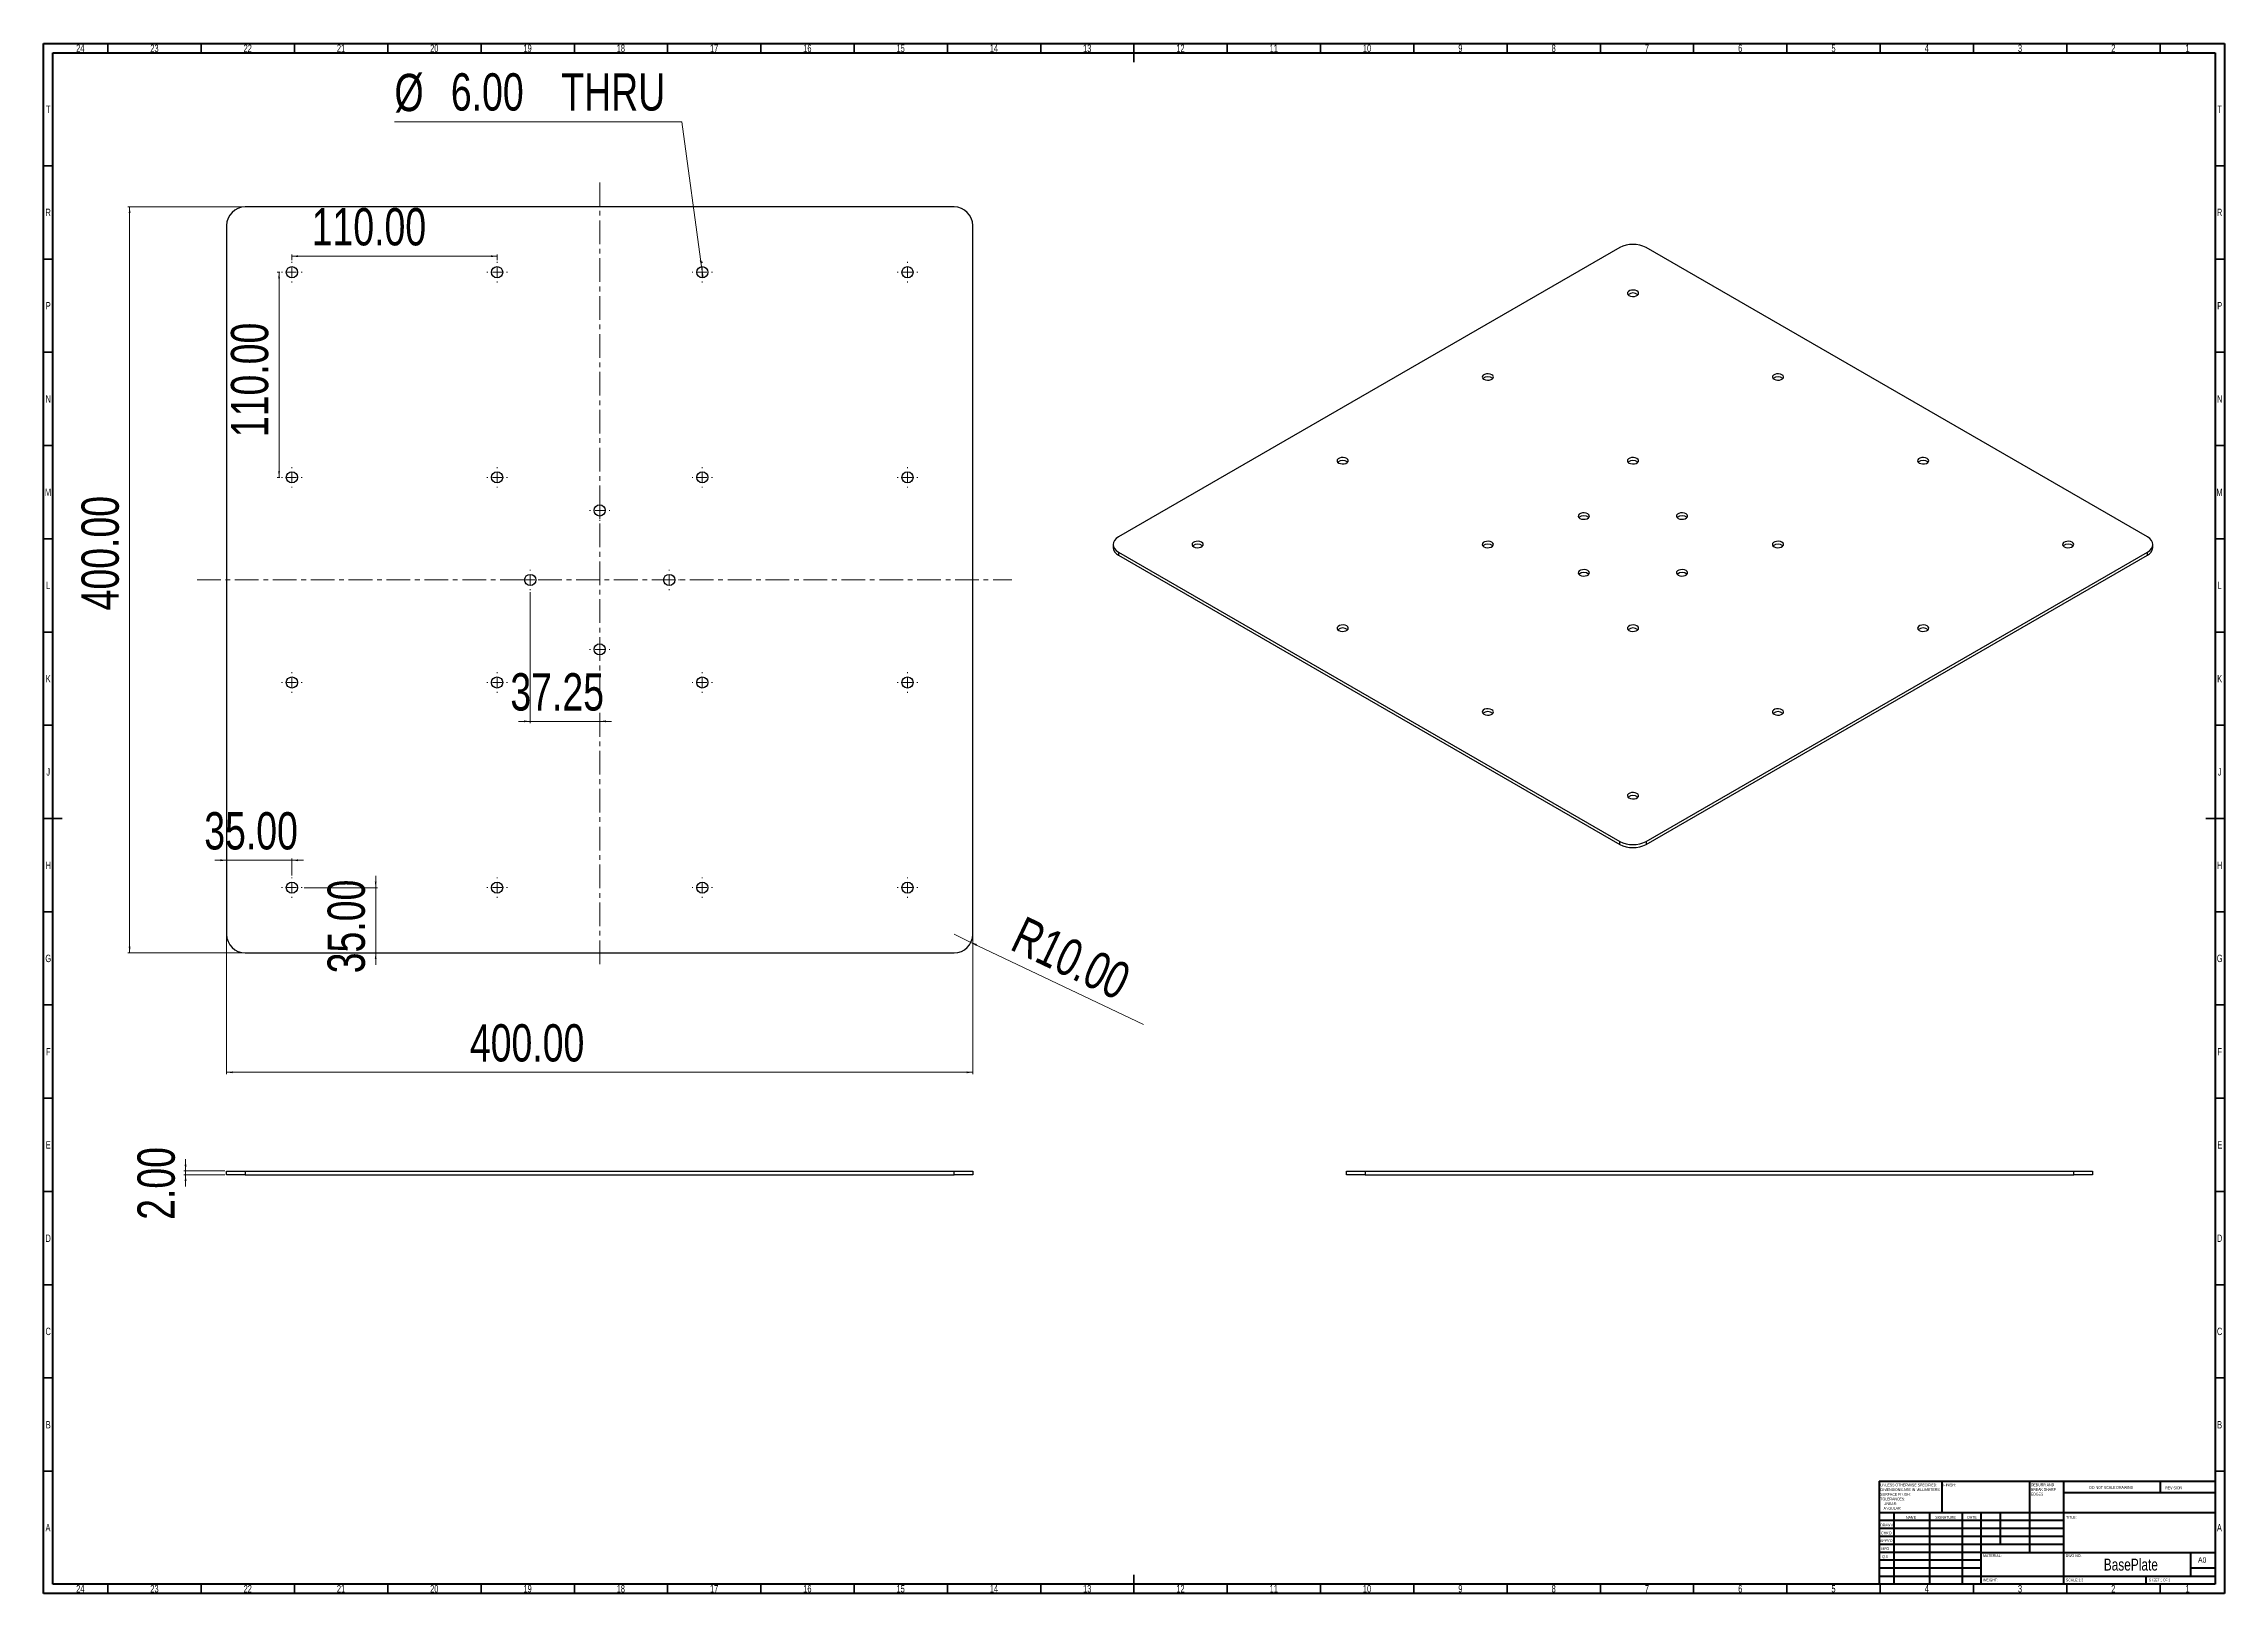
# Model space of a CAD drawing. Header units: millimetres. Extents: x 15 to 1184, y 5 to 836.
import ezdxf

# ---------------------------------------------------------------- set-up
doc = ezdxf.new("R2010")
doc.units = ezdxf.units.MM
doc.linetypes.add('CENTERX2', pattern=[20.32, 12.7, -2.54, 2.54, -2.54])
doc.styles.add('SLDTEXTSTYLE0', font='TXT', dxfattribs={"width": 0.75})
doc.styles.add('SLDTEXTSTYLE1', font='TXT', dxfattribs={"width": 0.686449})
doc.styles.add('SLDTEXTSTYLE2', font='TXT', dxfattribs={"width": 0.6875})
doc.dimstyles.new('SLDDIMSTYLE0', dxfattribs={"dimtxt": 20, "dimasz": 3.302, "dimexe": 0, "dimexo": 0.0625, "dimgap": 5, "dimtad": 1, "dimrnd": 1e-09, "dimzin": 4, "dimdsep": 46, "dimtxsty": 'SLDTEXTSTYLE0', "dimsah": 1, "dimcen": 0.09, "dimadec": 0, "dimazin": 1, "dimtfac": 1, "dimtmove": 0, "dimatfit": 0, "dimfxl": 0, "dimfrac": 2, "dimtolj": 1, "dimtzin": 12, "dimarcsym": 0})
doc.dimstyles.new('SLDDIMSTYLE1', dxfattribs={"dimtxt": 20, "dimasz": 3.302, "dimexe": 0, "dimexo": 0.0625, "dimgap": 5, "dimtad": 1, "dimrnd": 1e-09, "dimzin": 4, "dimdsep": 46, "dimtxsty": 'SLDTEXTSTYLE0', "dimsah": 1, "dimcen": 0.09, "dimadec": 0, "dimazin": 1, "dimtfac": 1, "dimtofl": 0, "dimtmove": 0, "dimatfit": 3, "dimfxl": 0, "dimfrac": 2, "dimtolj": 1, "dimtzin": 12, "dimarcsym": 0})
doc.dimstyles.new('SLDDIMSTYLE2', dxfattribs={"dimtxt": 20, "dimasz": 3.302, "dimexe": 0, "dimexo": 0.0625, "dimgap": 5, "dimtad": 0, "dimtih": 1, "dimtoh": 1, "dimrnd": 1e-09, "dimzin": 4, "dimdsep": 46, "dimtxsty": 'SLDTEXTSTYLE0', "dimblk1": 'NONE', "dimsah": 1, "dimcen": 0, "dimadec": 0, "dimazin": 1, "dimtfac": 1, "dimtmove": 0, "dimatfit": 3, "dimldrblk": 'NONE', "dimfxl": 0, "dimfrac": 2, "dimtolj": 1, "dimtzin": 12, "dimarcsym": 0})
doc.dimstyles.new('SLDDIMSTYLE3', dxfattribs={"dimtxt": 20, "dimasz": 3.302, "dimexe": 0, "dimexo": 0.0625, "dimgap": 5, "dimtad": 1, "dimrnd": 1e-09, "dimzin": 12, "dimdsep": 46, "dimtxsty": 'SLDTEXTSTYLE0', "dimsah": 1, "dimcen": 0.09, "dimadec": 0, "dimazin": 3, "dimtfac": 1, "dimtmove": 0, "dimatfit": 0, "dimfxl": 0, "dimfrac": 2, "dimtolj": 1, "dimtzin": 12, "dimarcsym": 0})
doc.dimstyles.new('SLDDIMSTYLE4', dxfattribs={"dimtxt": 20, "dimasz": 3.302, "dimexe": 0, "dimexo": 0.0625, "dimgap": 5, "dimtad": 1, "dimrnd": 1e-09, "dimzin": 4, "dimdsep": 46, "dimtxsty": 'SLDTEXTSTYLE0', "dimsah": 1, "dimcen": 0, "dimadec": 0, "dimazin": 1, "dimtfac": 1, "dimtofl": 0, "dimtmove": 0, "dimatfit": 3, "dimfxl": 0, "dimfrac": 2, "dimtolj": 1, "dimtzin": 12, "dimarcsym": 0})

# ---------------------------------------------------------------- blocks, each defined once
blk = doc.blocks.new('SW_NOTE_0')
at = {"color": 0, "linetype": 'Continuous', "lineweight": 0, "char_height": 1.5, "attachment_point": 1, "style": 'SLDTEXTSTYLE0'}
for s, insert in [('UNLESS OTHERWISE SPECIFIED:', (0, 1.9)), ('TOLERANCES:', (0, -5.6)), ('DIMENSIONS ARE IN MILLIMETERS', (0, -0.6)), ('SURFACE FINISH:', (0, -3.1)), ('ANGULAR:', (1.7, -10.6)), ('LINEAR:', (1.7, -8.1))]:
    blk.add_mtext(s, dxfattribs=dict(at, insert=insert))
blk = doc.blocks.new('SW_NOTE_0_1')
at = {"color": 0, "linetype": 'Continuous', "lineweight": 0, "char_height": 1.5, "attachment_point": 1, "style": 'SLDTEXTSTYLE0'}
for s, insert in [('DEBURR AND', (0, 1.9)), ('BREAK SHARP', (0, -0.6)), ('EDGES', (0, -3.1))]:
    blk.add_mtext(s, dxfattribs=dict(at, insert=insert))
blk = doc.blocks.new('_D')
at = {"color": 7, "linetype": 'Continuous', "lineweight": 0}
for p, q in [((91.1, 231.5), (91.1, 237.8)), ((112.1, 231.5), (90.1, 231.5)), ((112.1, 229.5), (90.1, 229.5)), ((91.1, 231.5), (91.1, 229.5)), ((91.1, 229.5), (91.1, 223.1))]:
    blk.add_line(p, q, dxfattribs=at)
at = {"color": 7, "linetype": 'Continuous', "lineweight": 18}
for points in [[(91.1, 231.5), (91.6, 234.8), (90.6, 234.8)], [(91.1, 229.5), (90.6, 226.2), (91.6, 226.2)]]:
    blk.add_solid(points, dxfattribs=at)
at = {"color": 7, "linetype": 'Continuous', "lineweight": 18, "insert": (65.3, 205.3), "char_height": 20, "attachment_point": 1, "rotation": 90, "style": 'SLDTEXTSTYLE0'}
blk.add_mtext('2.00', dxfattribs=at)
blk = doc.blocks.new('_D_1')
at = {"color": 7, "linetype": 'Continuous', "lineweight": 0}
for p, q in [((122.1, 748.4), (60.1, 748.4)), ((61.1, 748.4), (61.1, 348.4)), ((122.1, 348.4), (60.1, 348.4))]:
    blk.add_line(p, q, dxfattribs=at)
at = {"color": 7, "linetype": 'Continuous', "lineweight": 18}
for points in [[(61.1, 748.4), (60.6, 745.1), (61.6, 745.1)], [(61.1, 348.4), (61.6, 351.7), (60.6, 351.7)]]:
    blk.add_solid(points, dxfattribs=at)
at = {"color": 7, "linetype": 'Continuous', "lineweight": 18, "insert": (35.3, 532.1), "char_height": 20, "attachment_point": 1, "rotation": 90, "style": 'SLDTEXTSTYLE0'}
blk.add_mtext('400.00', dxfattribs=at)
blk = doc.blocks.new('_D_2')
at = {"color": 7, "linetype": 'Continuous', "lineweight": 0}
for p, q in [((113.1, 357.4), (113.1, 283.4)), ((513.1, 357.4), (513.1, 283.4)), ((113.1, 284.4), (513.1, 284.4))]:
    blk.add_line(p, q, dxfattribs=at)
at = {"color": 7, "linetype": 'Continuous', "lineweight": 18}
for points in [[(113.1, 284.4), (116.4, 283.9), (116.4, 284.9)], [(513.1, 284.4), (509.8, 284.9), (509.8, 283.9)]]:
    blk.add_solid(points, dxfattribs=at)
at = {"color": 7, "linetype": 'Continuous', "lineweight": 18, "insert": (243.5, 310.2), "char_height": 20, "attachment_point": 1, "style": 'SLDTEXTSTYLE0'}
blk.add_mtext('400.00', dxfattribs=at)
blk = doc.blocks.new('_D_3')
at = {"color": 7, "linetype": 'Continuous', "lineweight": 0}
for p, q in [((148.1, 719.9), (148.1, 723)), ((148.1, 722), (258.1, 722)), ((258.1, 719.9), (258.1, 723))]:
    blk.add_line(p, q, dxfattribs=at)
at = {"color": 7, "linetype": 'Continuous', "lineweight": 18}
for points in [[(148.1, 722), (151.4, 721.5), (151.4, 722.5)], [(258.1, 722), (254.8, 722.5), (254.8, 721.5)]]:
    blk.add_solid(points, dxfattribs=at)
at = {"color": 7, "linetype": 'Continuous', "lineweight": 18, "insert": (158.7, 747.8), "char_height": 20, "attachment_point": 1, "style": 'SLDTEXTSTYLE0'}
blk.add_mtext('110.00', dxfattribs=at)
blk = doc.blocks.new('_D_4')
at = {"color": 7, "linetype": 'Continuous', "lineweight": 0}
for p, q in [((141.6, 713.4), (140.2, 713.4)), ((141.2, 713.4), (141.2, 603.4)), ((141.6, 603.4), (140.2, 603.4))]:
    blk.add_line(p, q, dxfattribs=at)
at = {"color": 7, "linetype": 'Continuous', "lineweight": 18}
for points in [[(141.2, 713.4), (140.7, 710.1), (141.7, 710.1)], [(141.2, 603.4), (141.7, 606.7), (140.7, 606.7)]]:
    blk.add_solid(points, dxfattribs=at)
at = {"color": 7, "linetype": 'Continuous', "lineweight": 18, "insert": (115.4, 625), "char_height": 20, "attachment_point": 1, "rotation": 90, "style": 'SLDTEXTSTYLE0'}
blk.add_mtext('110.00', dxfattribs=at)
blk = doc.blocks.new('_D_5')
at = {"color": 7, "linetype": 'Continuous', "lineweight": 0}
for p, q in [((357.2, 794), (203.1, 794)), ((367.7, 716.4), (357.2, 794)), ((368.5, 710.4), (367.7, 716.4))]:
    blk.add_line(p, q, dxfattribs=at)
at = {"color": 7, "linetype": 'Continuous', "lineweight": 18}
blk.add_solid([(367.7, 716.4), (367.7, 719.7), (366.7, 719.6)], dxfattribs=at)
at = {"color": 7, "linetype": 'Continuous', "lineweight": 18, "char_height": 20, "attachment_point": 1, "style": 'SLDTEXTSTYLE0'}
for s, insert in [('%%c', (203.1, 819.8)), ('6.00', (233.3, 820.1)), ('THRU', (292.5, 820.1))]:
    blk.add_mtext(s, dxfattribs=dict(at, insert=insert))
blk = doc.blocks.new('_None')
blk = doc.blocks.new('_D_6')
at = {"color": 7, "linetype": 'Continuous', "lineweight": 0}
for p, q in [((275.8, 541.9), (275.8, 471.6)), ((275.8, 472.6), (269.5, 472.6)), ((313.1, 472.6), (275.8, 472.6)), ((313.1, 472.6), (319.4, 472.6))]:
    blk.add_line(p, q, dxfattribs=at)
at = {"color": 7, "linetype": 'Continuous', "lineweight": 18}
for points in [[(275.8, 472.6), (272.5, 473.1), (272.5, 472.1)], [(313.1, 472.6), (316.4, 472.1), (316.4, 473.1)]]:
    blk.add_solid(points, dxfattribs=at)
at = {"color": 7, "linetype": 'Continuous', "lineweight": 18, "insert": (265.2, 498.4), "char_height": 20, "attachment_point": 1, "style": 'SLDTEXTSTYLE0'}
blk.add_mtext('37.25', dxfattribs=at)
blk = doc.blocks.new('_D_7')
at = {"color": 7, "linetype": 'Continuous', "lineweight": 0}
for q in [(503.1, 358.4), (604.6, 310.1)]:
    blk.add_line((512.1, 354.1), q, dxfattribs=at)
at = {"color": 7, "linetype": 'Continuous', "lineweight": 18}
blk.add_solid([(512.1, 354.1), (514.9, 352.2), (515.3, 353.2)], dxfattribs=at)
at = {"color": 7, "linetype": 'Continuous', "lineweight": 18, "insert": (540.9, 368.6), "char_height": 20, "attachment_point": 1, "rotation": 334.5539, "style": 'SLDTEXTSTYLE0'}
blk.add_mtext('R10.00', dxfattribs=at)
blk = doc.blocks.new('_D_8')
at = {"color": 7, "linetype": 'Continuous', "lineweight": 0}
for p, q in [((113.1, 398.1), (106.7, 398.1)), ((148.1, 398.1), (113.1, 398.1)), ((148.1, 389.9), (148.1, 399.1)), ((148.1, 398.1), (154.4, 398.1))]:
    blk.add_line(p, q, dxfattribs=at)
at = {"color": 7, "linetype": 'Continuous', "lineweight": 18}
for points in [[(113.1, 398.1), (109.8, 398.6), (109.8, 397.6)], [(148.1, 398.1), (151.4, 397.6), (151.4, 398.6)]]:
    blk.add_solid(points, dxfattribs=at)
at = {"color": 7, "linetype": 'Continuous', "lineweight": 18, "insert": (101.1, 423.9), "char_height": 20, "attachment_point": 1, "style": 'SLDTEXTSTYLE0'}
blk.add_mtext('35.00', dxfattribs=at)
blk = doc.blocks.new('_D_9')
at = {"color": 7, "linetype": 'Continuous', "lineweight": 0}
for p, q in [((193, 383.4), (193, 389.8)), ((154.6, 383.4), (194, 383.4)), ((193, 383.4), (193, 348.4)), ((193, 348.4), (193, 342.1))]:
    blk.add_line(p, q, dxfattribs=at)
at = {"color": 7, "linetype": 'Continuous', "lineweight": 18}
for points in [[(193, 383.4), (193.5, 386.7), (192.5, 386.7)], [(193, 348.4), (192.5, 345.1), (193.5, 345.1)]]:
    blk.add_solid(points, dxfattribs=at)
at = {"color": 7, "linetype": 'Continuous', "lineweight": 18, "insert": (167.2, 337.5), "char_height": 20, "attachment_point": 1, "rotation": 90, "style": 'SLDTEXTSTYLE0'}
blk.add_mtext('35.00', dxfattribs=at)
blk = doc.blocks.new('SW_CENTERMARKSYMBOL_0')
at = {"color": 0, "linetype": 'Continuous', "lineweight": 18}
for p, q in [((-5, 0), (-5.5, 0)), ((0, 0), (-2.5, 0)), ((0, 5), (0, 5.5)), ((0, 0), (0, 2.5)), ((0, 0), (0, -2.5)), ((0, 0), (2.5, 0)), ((5, 0), (5.5, 0)), ((0, -5), (0, -5.5))]:
    blk.add_line(p, q, dxfattribs=at)
blk = doc.blocks.new('SW_CENTERMARKSYMBOL_1')
at = {"color": 0, "linetype": 'Continuous', "lineweight": 18}
for p, q in [((-5, 0), (-5.5, 0)), ((0, 0), (-2.5, 0)), ((0, 5), (0, 5.5)), ((0, 0), (0, 2.5)), ((0, 0), (0, -2.5)), ((0, 0), (2.5, 0)), ((5, 0), (5.5, 0)), ((0, -5), (0, -5.5))]:
    blk.add_line(p, q, dxfattribs=at)
blk = doc.blocks.new('SW_CENTERMARKSYMBOL_2')
at = {"color": 0, "linetype": 'Continuous', "lineweight": 18}
for p, q in [((-5, 0), (-5.5, 0)), ((0, 0), (-2.5, 0)), ((0, 5), (0, 5.5)), ((0, 0), (0, 2.5)), ((0, 0), (0, -2.5)), ((0, 0), (2.5, 0)), ((5, 0), (5.5, 0)), ((0, -5), (0, -5.5))]:
    blk.add_line(p, q, dxfattribs=at)
blk = doc.blocks.new('SW_CENTERMARKSYMBOL_3')
at = {"color": 0, "linetype": 'Continuous', "lineweight": 18}
for p, q in [((-5, 0), (-5.5, 0)), ((0, 0), (-2.5, 0)), ((0, 5), (0, 5.5)), ((0, 0), (0, 2.5)), ((0, 0), (0, -2.5)), ((0, 0), (2.5, 0)), ((5, 0), (5.5, 0)), ((0, -5), (0, -5.5))]:
    blk.add_line(p, q, dxfattribs=at)
blk = doc.blocks.new('SW_CENTERMARKSYMBOL_4')
at = {"color": 0, "linetype": 'Continuous', "lineweight": 18}
for p, q in [((-5, 0), (-5.5, 0)), ((0, 0), (-2.5, 0)), ((0, 5), (0, 5.5)), ((0, 0), (0, 2.5)), ((0, 0), (0, -2.5)), ((0, 0), (2.5, 0)), ((5, 0), (5.5, 0)), ((0, -5), (0, -5.5))]:
    blk.add_line(p, q, dxfattribs=at)
blk = doc.blocks.new('SW_CENTERMARKSYMBOL_5')
at = {"color": 0, "linetype": 'Continuous', "lineweight": 18}
for p, q in [((-5, 0), (-5.5, 0)), ((0, 0), (-2.5, 0)), ((0, 5), (0, 5.5)), ((0, 0), (0, 2.5)), ((0, 0), (0, -2.5)), ((0, 0), (2.5, 0)), ((5, 0), (5.5, 0)), ((0, -5), (0, -5.5))]:
    blk.add_line(p, q, dxfattribs=at)
blk = doc.blocks.new('SW_CENTERMARKSYMBOL_6')
at = {"color": 0, "linetype": 'Continuous', "lineweight": 18}
for p, q in [((-5, 0), (-5.5, 0)), ((0, 0), (-2.5, 0)), ((0, 5), (0, 5.5)), ((0, 0), (0, 2.5)), ((0, 0), (0, -2.5)), ((0, 0), (2.5, 0)), ((5, 0), (5.5, 0)), ((0, -5), (0, -5.5))]:
    blk.add_line(p, q, dxfattribs=at)
blk = doc.blocks.new('SW_CENTERMARKSYMBOL_7')
at = {"color": 0, "linetype": 'Continuous', "lineweight": 18}
for p, q in [((-5, 0), (-5.5, 0)), ((0, 0), (-2.5, 0)), ((0, 5), (0, 5.5)), ((0, 0), (0, 2.5)), ((0, 0), (0, -2.5)), ((0, 0), (2.5, 0)), ((5, 0), (5.5, 0)), ((0, -5), (0, -5.5))]:
    blk.add_line(p, q, dxfattribs=at)
blk = doc.blocks.new('SW_CENTERMARKSYMBOL_8')
at = {"color": 0, "linetype": 'Continuous', "lineweight": 18}
for p, q in [((-5, 0), (-5.5, 0)), ((0, 0), (-2.5, 0)), ((0, 5), (0, 5.5)), ((0, 0), (0, 2.5)), ((0, 0), (0, -2.5)), ((0, 0), (2.5, 0)), ((5, 0), (5.5, 0)), ((0, -5), (0, -5.5))]:
    blk.add_line(p, q, dxfattribs=at)
blk = doc.blocks.new('SW_CENTERMARKSYMBOL_9')
at = {"color": 0, "linetype": 'Continuous', "lineweight": 18}
for p, q in [((-5, 0), (-5.5, 0)), ((0, 0), (-2.5, 0)), ((0, 5), (0, 5.5)), ((0, 0), (0, 2.5)), ((0, 0), (0, -2.5)), ((0, 0), (2.5, 0)), ((5, 0), (5.5, 0)), ((0, -5), (0, -5.5))]:
    blk.add_line(p, q, dxfattribs=at)
blk = doc.blocks.new('SW_CENTERMARKSYMBOL_10')
at = {"color": 0, "linetype": 'Continuous', "lineweight": 18}
for p, q in [((-5, 0), (-5.5, 0)), ((0, 0), (-2.5, 0)), ((0, 5), (0, 5.5)), ((0, 0), (0, 2.5)), ((0, 0), (0, -2.5)), ((0, 0), (2.5, 0)), ((5, 0), (5.5, 0)), ((0, -5), (0, -5.5))]:
    blk.add_line(p, q, dxfattribs=at)
blk = doc.blocks.new('SW_CENTERMARKSYMBOL_11')
at = {"color": 0, "linetype": 'Continuous', "lineweight": 18}
for p, q in [((-5, 0), (-5.5, 0)), ((0, 0), (-2.5, 0)), ((0, 5), (0, 5.5)), ((0, 0), (0, 2.5)), ((0, 0), (0, -2.5)), ((0, 0), (2.5, 0)), ((5, 0), (5.5, 0)), ((0, -5), (0, -5.5))]:
    blk.add_line(p, q, dxfattribs=at)
blk = doc.blocks.new('SW_CENTERMARKSYMBOL_12')
at = {"color": 0, "linetype": 'Continuous', "lineweight": 18}
for p, q in [((-5, 0), (-5.5, 0)), ((0, 0), (-2.5, 0)), ((0, 5), (0, 5.5)), ((0, 0), (0, 2.5)), ((0, 0), (0, -2.5)), ((0, 0), (2.5, 0)), ((5, 0), (5.5, 0)), ((0, -5), (0, -5.5))]:
    blk.add_line(p, q, dxfattribs=at)
blk = doc.blocks.new('SW_CENTERMARKSYMBOL_13')
at = {"color": 0, "linetype": 'Continuous', "lineweight": 18}
for p, q in [((-5, 0), (-5.5, 0)), ((0, 0), (-2.5, 0)), ((0, 5), (0, 5.5)), ((0, 0), (0, 2.5)), ((0, 0), (0, -2.5)), ((0, 0), (2.5, 0)), ((5, 0), (5.5, 0)), ((0, -5), (0, -5.5))]:
    blk.add_line(p, q, dxfattribs=at)
blk = doc.blocks.new('SW_CENTERMARKSYMBOL_14')
at = {"color": 0, "linetype": 'Continuous', "lineweight": 18}
for p, q in [((-5, 0), (-5.5, 0)), ((0, 0), (-2.5, 0)), ((0, 5), (0, 5.5)), ((0, 0), (0, 2.5)), ((0, 0), (0, -2.5)), ((0, 0), (2.5, 0)), ((5, 0), (5.5, 0)), ((0, -5), (0, -5.5))]:
    blk.add_line(p, q, dxfattribs=at)
blk = doc.blocks.new('SW_CENTERMARKSYMBOL_15')
at = {"color": 0, "linetype": 'Continuous', "lineweight": 18}
for p, q in [((-5, 0), (-5.5, 0)), ((0, 0), (-2.5, 0)), ((0, 5), (0, 5.5)), ((0, 0), (0, 2.5)), ((0, 0), (0, -2.5)), ((0, 0), (2.5, 0)), ((5, 0), (5.5, 0)), ((0, -5), (0, -5.5))]:
    blk.add_line(p, q, dxfattribs=at)
blk = doc.blocks.new('SW_CENTERMARKSYMBOL_16')
at = {"color": 0, "linetype": 'Continuous', "lineweight": 18}
for p, q in [((-5, 0), (-5.5, 0)), ((0, 0), (-2.5, 0)), ((0, 5), (0, 5.5)), ((0, 0), (0, 2.5)), ((0, 0), (0, -2.5)), ((0, 0), (2.5, 0)), ((5, 0), (5.5, 0)), ((0, -5), (0, -5.5))]:
    blk.add_line(p, q, dxfattribs=at)
blk = doc.blocks.new('SW_CENTERMARKSYMBOL_17')
at = {"color": 0, "linetype": 'Continuous', "lineweight": 18}
for p, q in [((-5, 0), (-5.5, 0)), ((0, 0), (-2.5, 0)), ((0, 5), (0, 5.5)), ((0, 0), (0, 2.5)), ((0, 0), (0, -2.5)), ((0, 0), (2.5, 0)), ((5, 0), (5.5, 0)), ((0, -5), (0, -5.5))]:
    blk.add_line(p, q, dxfattribs=at)
blk = doc.blocks.new('SW_CENTERMARKSYMBOL_18')
at = {"color": 0, "linetype": 'Continuous', "lineweight": 18}
for p, q in [((-5, 0), (-5.5, 0)), ((0, 0), (-2.5, 0)), ((0, 5), (0, 5.5)), ((0, 0), (0, 2.5)), ((0, 0), (0, -2.5)), ((0, 0), (2.5, 0)), ((5, 0), (5.5, 0)), ((0, -5), (0, -5.5))]:
    blk.add_line(p, q, dxfattribs=at)
blk = doc.blocks.new('SW_CENTERMARKSYMBOL_19')
at = {"color": 0, "linetype": 'Continuous', "lineweight": 18}
for p, q in [((-5, 0), (-5.5, 0)), ((0, 0), (-2.5, 0)), ((0, 5), (0, 5.5)), ((0, 0), (0, 2.5)), ((0, 0), (0, -2.5)), ((0, 0), (2.5, 0)), ((5, 0), (5.5, 0)), ((0, -5), (0, -5.5))]:
    blk.add_line(p, q, dxfattribs=at)

msp = doc.modelspace()

# ---------------------------------------------------------------- linework, layer by layer
at = {"color": 7, "linetype": 'Continuous', "lineweight": 70}
for p, q in [((15, 5), (15, 836)), ((15, 836), (1184, 836)), ((20, 10), (20, 831)), ((20, 831), (1179, 831)), ((1179, 831), (1179, 10)), ((1184, 836), (1184, 5)), ((1184, 5), (15, 5)), ((1179, 10), (20, 10))]:
    msp.add_line(p, q, dxfattribs=at)
at = {"color": 7, "linetype": 'Continuous', "lineweight": 35}
for p, q in [((49.5, 831), (49.5, 836)), ((99.5, 831), (99.5, 836)), ((149.5, 831), (149.5, 836)), ((199.5, 831), (199.5, 836)), ((249.5, 831), (249.5, 836)), ((299.5, 831), (299.5, 836)), ((349.5, 831), (349.5, 836)), ((399.5, 831), (399.5, 836)), ((449.5, 831), (449.5, 836)), ((499.5, 831), (499.5, 836)), ((549.5, 831), (549.5, 836)), ((599.5, 836), (599.5, 826)), ((599.5, 831), (599.5, 836)), ((649.5, 831), (649.5, 836)), ((699.5, 831), (699.5, 836)), ((749.5, 831), (749.5, 836)), ((799.5, 831), (799.5, 836)), ((849.5, 831), (849.5, 836)), ((899.5, 831), (899.5, 836)), ((949.5, 831), (949.5, 836)), ((999.5, 831), (999.5, 836)), ((1049.5, 831), (1049.5, 836)), ((1099.5, 831), (1099.5, 836)), ((1149.5, 831), (1149.5, 836)), ((20, 770.5), (15, 770.5)), ((1179, 770.5), (1184, 770.5)), ((20, 720.5), (15, 720.5)), ((1179, 720.5), (1184, 720.5)), ((20, 670.5), (15, 670.5)), ((1179, 670.5), (1184, 670.5)), ((20, 620.5), (15, 620.5)), ((1179, 620.5), (1184, 620.5)), ((20, 570.5), (15, 570.5)), ((1179, 570.5), (1184, 570.5)), ((20, 520.5), (15, 520.5)), ((1179, 520.5), (1184, 520.5)), ((20, 470.5), (15, 470.5)), ((1179, 470.5), (1184, 470.5)), ((15, 420.5), (25, 420.5)), ((20, 420.5), (15, 420.5)), ((1184, 420.5), (1174, 420.5)), ((1179, 420.5), (1184, 420.5)), ((20, 370.5), (15, 370.5)), ((1179, 370.5), (1184, 370.5)), ((20, 320.5), (15, 320.5)), ((1179, 320.5), (1184, 320.5)), ((20, 270.5), (15, 270.5)), ((1179, 270.5), (1184, 270.5)), ((20, 220.5), (15, 220.5)), ((1179, 220.5), (1184, 220.5)), ((20, 170.5), (15, 170.5)), ((1179, 170.5), (1184, 170.5)), ((20, 120.5), (15, 120.5)), ((1179, 120.5), (1184, 120.5)), ((20, 70.5), (15, 70.5)), ((1179, 70.5), (1184, 70.5)), ((599.5, 5), (599.5, 15)), ((49.5, 10), (49.5, 5)), ((99.5, 10), (99.5, 5)), ((149.5, 10), (149.5, 5)), ((199.5, 10), (199.5, 5)), ((249.5, 10), (249.5, 5)), ((299.5, 10), (299.5, 5)), ((349.5, 10), (349.5, 5)), ((399.5, 10), (399.5, 5)), ((449.5, 10), (449.5, 5)), ((499.5, 10), (499.5, 5)), ((549.5, 10), (549.5, 5)), ((599.5, 10), (599.5, 5)), ((649.5, 10), (649.5, 5)), ((699.5, 10), (699.5, 5)), ((749.5, 10), (749.5, 5)), ((799.5, 10), (799.5, 5)), ((849.5, 10), (849.5, 5)), ((899.5, 10), (899.5, 5)), ((949.5, 10), (949.5, 5)), ((999.5, 10), (999.5, 5)), ((1049.5, 10), (1049.5, 5)), ((1099.5, 10), (1099.5, 5)), ((1149.5, 10), (1149.5, 5))]:
    msp.add_line(p, q, dxfattribs=at)
at = {"color": 7, "linetype": 'CENTERX2', "lineweight": 18}
for p, q in [((313.086, 342.453), (313.086, 762.916)), ((97.232, 548.422), (533.978, 548.422))]:
    msp.add_line(p, q, dxfattribs=at)
at = {"color": 7, "linetype": 'Continuous', "lineweight": 25}
for p, q in [((503.086, 748.422), (123.086, 748.422)), ((113.086, 738.422), (113.086, 358.422)), ((513.086, 358.422), (513.086, 738.422)), ((859.883, 726.634), (591.182, 571.516)), ((1142.726, 571.516), (874.025, 726.634)), ((588.253, 567.434), (588.253, 565.801)), ((591.182, 563.352), (859.883, 408.234)), ((591.182, 563.352), (591.182, 561.719)), ((591.182, 561.719), (859.883, 406.601)), ((874.025, 408.234), (1142.726, 563.352)), ((874.025, 406.601), (1142.726, 561.719)), ((1142.726, 561.719), (1142.726, 563.352)), ((1145.655, 565.801), (1145.655, 567.434)), ((859.883, 406.601), (859.883, 408.234)), ((874.025, 408.234), (874.025, 406.601)), ((123.086, 348.422), (503.086, 348.422)), ((113.086, 229.478), (113.086, 231.478)), ((113.086, 231.478), (123.086, 231.478)), ((123.086, 229.478), (113.086, 229.478)), ((123.086, 231.478), (123.086, 229.478)), ((123.086, 231.478), (503.086, 231.478)), ((123.086, 229.478), (503.086, 229.478)), ((503.086, 229.478), (503.086, 231.478)), ((503.086, 231.478), (513.086, 231.478)), ((513.086, 229.478), (503.086, 229.478)), ((513.086, 231.478), (513.086, 229.478)), ((713.339, 229.478), (713.339, 231.478)), ((713.339, 231.478), (723.339, 231.478)), ((723.339, 229.478), (713.339, 229.478)), ((723.339, 231.478), (723.339, 229.478)), ((723.339, 231.478), (1103.339, 231.478)), ((723.339, 229.478), (1103.339, 229.478)), ((1103.339, 229.478), (1103.339, 231.478)), ((1103.339, 231.478), (1113.339, 231.478)), ((1113.339, 229.478), (1103.339, 229.478)), ((1113.339, 231.478), (1113.339, 229.478))]:
    msp.add_line(p, q, dxfattribs=at)
at = {"color": 7, "linetype": 'Continuous', "lineweight": 50}
for p, q in [((999, 65.25), (1179, 65.25)), ((999, 65.25), (999, 10)), ((1032.8, 48.25), (1032.8, 65.25)), ((1079.6, 65.25), (1079.6, 27)), ((1097.8, 65.25), (1097.8, 10)), ((1179, 58.875), (1097.8, 58.875)), ((1149.8, 58.875), (1149.8, 65.25)), ((1179, 48.25), (999, 48.25)), ((1006.8, 48.25), (1006.8, 10)), ((1025.991, 48.25), (1025.991, 10)), ((1043.399, 48.25), (1043.399, 10)), ((1053.6, 10), (1053.6, 48.25)), ((1064, 31.25), (1064, 48.25)), ((1097.8, 44), (999, 44)), ((1097.8, 39.75), (999, 39.75)), ((1097.8, 35.5), (999, 35.5)), ((1097.8, 31.25), (999, 31.25)), ((1053.6, 27), (999, 27)), ((1053.6, 27), (1179, 27)), ((1166, 14.25), (1166, 27)), ((1053.6, 22.75), (999, 22.75)), ((1053.6, 18.5), (999, 18.5)), ((999, 14.25), (1179, 14.25)), ((1142, 10), (1142, 14.25)), ((1179, 18.5), (1166, 18.5))]:
    msp.add_line(p, q, dxfattribs=at)
at = {"color": 7, "linetype": 'Continuous', "lineweight": 25, "flags": 128}
for points in [[(864.833, 700.917), (865.686, 700.572), (866.693, 700.416), (867.73, 700.469), (868.675, 700.723), (869.411, 701.148), (869.852, 701.693), (869.943, 702.292), (869.673, 702.873), (869.075, 703.366), (868.222, 703.711), (867.215, 703.867), (866.178, 703.814), (865.233, 703.56), (864.497, 703.135), (864.056, 702.59), (863.965, 701.99), (864.235, 701.409), (864.833, 700.917)], [(787.051, 656.014), (787.904, 655.669), (788.911, 655.514), (789.949, 655.566), (790.893, 655.82), (791.63, 656.246), (792.07, 656.791), (792.161, 657.39), (791.891, 657.971), (791.294, 658.464), (790.44, 658.809), (789.434, 658.964), (788.396, 658.912), (787.452, 658.658), (786.715, 658.232), (786.274, 657.687), (786.184, 657.088), (786.453, 656.507), (787.051, 656.014)], [(942.614, 656.014), (943.468, 655.669), (944.474, 655.514), (945.512, 655.566), (946.456, 655.82), (947.193, 656.246), (947.634, 656.791), (947.724, 657.39), (947.455, 657.971), (946.857, 658.464), (946.004, 658.809), (944.997, 658.964), (943.959, 658.912), (943.015, 658.658), (942.278, 658.232), (941.838, 657.687), (941.747, 657.088), (942.017, 656.507), (942.614, 656.014)], [(709.269, 611.112), (710.123, 610.767), (711.129, 610.611), (712.167, 610.664), (713.111, 610.918), (713.848, 611.343), (714.288, 611.888), (714.379, 612.487), (714.109, 613.068), (713.512, 613.561), (712.658, 613.906), (711.652, 614.062), (710.614, 614.009), (709.67, 613.755), (708.933, 613.33), (708.493, 612.785), (708.402, 612.186), (708.672, 611.605), (709.269, 611.112)], [(864.833, 611.112), (865.686, 610.767), (866.693, 610.611), (867.73, 610.664), (868.675, 610.918), (869.411, 611.343), (869.852, 611.888), (869.943, 612.487), (869.673, 613.068), (869.075, 613.561), (868.222, 613.906), (867.215, 614.062), (866.178, 614.009), (865.233, 613.755), (864.497, 613.33), (864.056, 612.785), (863.965, 612.186), (864.235, 611.605), (864.833, 611.112)], [(1020.396, 611.112), (1021.25, 610.767), (1022.256, 610.611), (1023.294, 610.664), (1024.238, 610.918), (1024.975, 611.343), (1025.415, 611.888), (1025.506, 612.487), (1025.236, 613.068), (1024.639, 613.561), (1023.785, 613.906), (1022.779, 614.062), (1021.741, 614.009), (1020.797, 613.755), (1020.06, 613.33), (1019.62, 612.785), (1019.529, 612.186), (1019.799, 611.605), (1020.396, 611.112)], [(838.493, 581.415), (839.346, 581.07), (840.353, 580.914), (841.391, 580.967), (842.335, 581.221), (843.072, 581.646), (843.512, 582.191), (843.603, 582.791), (843.333, 583.372), (842.736, 583.864), (841.882, 584.209), (840.876, 584.365), (839.838, 584.312), (838.894, 584.058), (838.157, 583.633), (837.716, 583.088), (837.626, 582.489), (837.895, 581.908), (838.493, 581.415)], [(891.172, 581.415), (892.026, 581.07), (893.032, 580.914), (894.07, 580.967), (895.014, 581.221), (895.751, 581.646), (896.192, 582.191), (896.282, 582.791), (896.013, 583.372), (895.415, 583.864), (894.562, 584.209), (893.555, 584.365), (892.517, 584.312), (891.573, 584.058), (890.836, 583.633), (890.396, 583.088), (890.305, 582.489), (890.575, 581.908), (891.172, 581.415)], [(591.182, 571.516), (589.939, 570.641), (589.015, 569.643), (588.446, 568.56), (588.253, 567.434), (588.446, 566.308), (589.015, 565.225), (589.939, 564.227), (591.182, 563.352)], [(631.487, 566.209), (632.341, 565.864), (633.347, 565.709), (634.385, 565.761), (635.329, 566.015), (636.066, 566.441), (636.507, 566.986), (636.597, 567.585), (636.328, 568.166), (635.73, 568.659), (634.877, 569.004), (633.87, 569.159), (632.832, 569.107), (631.888, 568.853), (631.151, 568.427), (630.711, 567.882), (630.62, 567.283), (630.89, 566.702), (631.487, 566.209)], [(787.051, 566.209), (787.904, 565.864), (788.911, 565.709), (789.949, 565.761), (790.893, 566.015), (791.63, 566.441), (792.07, 566.986), (792.161, 567.585), (791.891, 568.166), (791.294, 568.659), (790.44, 569.004), (789.434, 569.159), (788.396, 569.107), (787.452, 568.853), (786.715, 568.427), (786.274, 567.882), (786.184, 567.283), (786.453, 566.702), (787.051, 566.209)], [(942.614, 566.209), (943.468, 565.864), (944.474, 565.709), (945.512, 565.761), (946.456, 566.015), (947.193, 566.441), (947.634, 566.986), (947.724, 567.585), (947.455, 568.166), (946.857, 568.659), (946.004, 569.004), (944.997, 569.159), (943.959, 569.107), (943.015, 568.853), (942.278, 568.427), (941.838, 567.882), (941.747, 567.283), (942.017, 566.702), (942.614, 566.209)], [(1098.178, 566.209), (1099.031, 565.864), (1100.038, 565.709), (1101.076, 565.761), (1102.02, 566.015), (1102.757, 566.441), (1103.197, 566.986), (1103.288, 567.585), (1103.018, 568.166), (1102.421, 568.659), (1101.567, 569.004), (1100.561, 569.159), (1099.523, 569.107), (1098.579, 568.853), (1097.842, 568.427), (1097.401, 567.882), (1097.311, 567.283), (1097.58, 566.702), (1098.178, 566.209)], [(1142.726, 563.352), (1143.969, 564.227), (1144.893, 565.225), (1145.462, 566.308), (1145.655, 567.434), (1145.462, 568.56), (1144.893, 569.643), (1143.969, 570.641), (1142.726, 571.516)], [(838.493, 551.004), (839.346, 550.659), (840.353, 550.503), (841.391, 550.556), (842.335, 550.81), (843.072, 551.235), (843.512, 551.78), (843.603, 552.379), (843.333, 552.96), (842.736, 553.453), (841.882, 553.798), (840.876, 553.954), (839.838, 553.901), (838.894, 553.647), (838.157, 553.222), (837.716, 552.677), (837.626, 552.077), (837.895, 551.497), (838.493, 551.004)], [(891.172, 551.004), (892.026, 550.659), (893.032, 550.503), (894.07, 550.556), (895.014, 550.81), (895.751, 551.235), (896.192, 551.78), (896.282, 552.379), (896.013, 552.96), (895.415, 553.453), (894.562, 553.798), (893.555, 553.954), (892.517, 553.901), (891.573, 553.647), (890.836, 553.222), (890.396, 552.677), (890.305, 552.077), (890.575, 551.497), (891.172, 551.004)], [(709.269, 521.307), (710.123, 520.962), (711.129, 520.806), (712.167, 520.859), (713.111, 521.113), (713.848, 521.538), (714.288, 522.083), (714.379, 522.683), (714.109, 523.264), (713.512, 523.756), (712.658, 524.101), (711.652, 524.257), (710.614, 524.204), (709.67, 523.95), (708.933, 523.525), (708.493, 522.98), (708.402, 522.381), (708.672, 521.8), (709.269, 521.307)], [(864.833, 521.307), (865.686, 520.962), (866.693, 520.806), (867.73, 520.859), (868.675, 521.113), (869.411, 521.538), (869.852, 522.083), (869.943, 522.683), (869.673, 523.264), (869.075, 523.756), (868.222, 524.101), (867.215, 524.257), (866.178, 524.204), (865.233, 523.95), (864.497, 523.525), (864.056, 522.98), (863.965, 522.381), (864.235, 521.8), (864.833, 521.307)], [(1020.396, 521.307), (1021.25, 520.962), (1022.256, 520.806), (1023.294, 520.859), (1024.238, 521.113), (1024.975, 521.538), (1025.415, 522.083), (1025.506, 522.683), (1025.236, 523.264), (1024.639, 523.756), (1023.785, 524.101), (1022.779, 524.257), (1021.741, 524.204), (1020.797, 523.95), (1020.06, 523.525), (1019.62, 522.98), (1019.529, 522.381), (1019.799, 521.8), (1020.396, 521.307)], [(787.051, 476.405), (787.904, 476.06), (788.911, 475.904), (789.949, 475.956), (790.893, 476.21), (791.63, 476.636), (792.07, 477.181), (792.161, 477.78), (791.891, 478.361), (791.294, 478.854), (790.44, 479.199), (789.434, 479.354), (788.396, 479.302), (787.452, 479.048), (786.715, 478.623), (786.274, 478.077), (786.184, 477.478), (786.453, 476.897), (787.051, 476.405)], [(942.614, 476.405), (943.468, 476.06), (944.474, 475.904), (945.512, 475.956), (946.456, 476.21), (947.193, 476.636), (947.634, 477.181), (947.724, 477.78), (947.455, 478.361), (946.857, 478.854), (946.004, 479.199), (944.997, 479.354), (943.959, 479.302), (943.015, 479.048), (942.278, 478.623), (941.838, 478.077), (941.747, 477.478), (942.017, 476.897), (942.614, 476.405)], [(864.833, 431.502), (865.686, 431.157), (866.693, 431.001), (867.73, 431.054), (868.675, 431.308), (869.411, 431.733), (869.852, 432.278), (869.943, 432.878), (869.673, 433.459), (869.075, 433.951), (868.222, 434.296), (867.215, 434.452), (866.178, 434.4), (865.233, 434.145), (864.497, 433.72), (864.056, 433.175), (863.965, 432.576), (864.235, 431.995), (864.833, 431.502)]]:
    msp.add_lwpolyline(points, dxfattribs=at)
at = {"color": 7, "linetype": 'Continuous', "lineweight": 25}
for centre in [(148.086, 713.422), (258.086, 713.422), (368.086, 713.422), (478.086, 713.422), (148.086, 603.422), (258.086, 603.422), (368.086, 603.422), (478.086, 603.422), (313.086, 585.672), (275.836, 548.422), (350.336, 548.422), (313.086, 511.172), (148.086, 493.422), (258.086, 493.422), (368.086, 493.422), (478.086, 493.422), (148.086, 383.422), (258.086, 383.422), (368.086, 383.422), (478.086, 383.422)]:
    msp.add_circle(centre, 3, dxfattribs=at)
for centre, radius, start, end in [((123.086, 738.422), 10, 90, 180), ((503.086, 738.422), 10, 0, 90), ((866.954, 712.987), 15.37, 62.609672, 117.390328), ((866.954, 698.279), 4.034, 49.021382, 130.978618), ((789.172, 653.377), 4.034, 49.021382, 130.978618), ((944.736, 653.377), 4.034, 49.021382, 130.978618), ((711.391, 608.474), 4.034, 49.021382, 130.978618), ((866.954, 608.474), 4.034, 49.021382, 130.978618), ((1022.517, 608.474), 4.034, 49.021382, 130.978618), ((840.614, 578.777), 4.034, 49.021382, 130.978618), ((893.294, 578.777), 4.034, 49.021382, 130.978618), ((593.258, 566.3), 5.029, 185.694799, 245.625342), ((633.609, 563.572), 4.034, 49.021382, 130.978618), ((789.172, 563.572), 4.034, 49.021382, 130.978618), ((944.736, 563.572), 4.034, 49.021382, 130.978618), ((1100.299, 563.572), 4.034, 49.021382, 130.978618), ((1140.65, 566.3), 5.029, 294.374658, 354.305201), ((840.614, 548.366), 4.034, 49.021382, 130.978618), ((893.294, 548.366), 4.034, 49.021382, 130.978618), ((711.391, 518.669), 4.034, 49.021382, 130.978618), ((866.954, 518.669), 4.034, 49.021382, 130.978618), ((1022.517, 518.669), 4.034, 49.021382, 130.978618), ((789.172, 473.767), 4.034, 49.021382, 130.978618), ((944.736, 473.767), 4.034, 49.021382, 130.978618), ((866.954, 428.864), 4.034, 49.021382, 130.978618), ((866.954, 421.882), 15.37, 242.609672, 297.390328), ((866.954, 420.248), 15.37, 242.609672, 297.390328), ((123.086, 358.422), 10, 180, 270), ((503.086, 358.422), 10, 270, 0)]:
    msp.add_arc(centre, radius, start, end, dxfattribs=at)

# ---------------------------------------------------------------- block references
at = {"color": 7, "linetype": 'Continuous', "lineweight": 0}
for name, p in [('SW_CENTERMARKSYMBOL_4', (148.086, 713.422)), ('SW_CENTERMARKSYMBOL_15', (258.086, 713.422)), ('SW_CENTERMARKSYMBOL_14', (368.086, 713.422)), ('SW_CENTERMARKSYMBOL_13', (478.086, 713.422)), ('SW_CENTERMARKSYMBOL_7', (148.086, 603.422)), ('SW_CENTERMARKSYMBOL_12', (258.086, 603.422)), ('SW_CENTERMARKSYMBOL_16', (368.086, 603.422)), ('SW_CENTERMARKSYMBOL_17', (478.086, 603.422)), ('SW_CENTERMARKSYMBOL_1', (313.086, 585.672)), ('SW_CENTERMARKSYMBOL_2', (275.836, 548.422)), ('SW_CENTERMARKSYMBOL_0', (350.336, 548.422)), ('SW_CENTERMARKSYMBOL_3', (313.086, 511.172)), ('SW_CENTERMARKSYMBOL_6', (148.086, 493.422)), ('SW_CENTERMARKSYMBOL_18', (258.086, 493.422)), ('SW_CENTERMARKSYMBOL_19', (368.086, 493.422)), ('SW_CENTERMARKSYMBOL_8', (478.086, 493.422)), ('SW_CENTERMARKSYMBOL_5', (148.086, 383.422)), ('SW_CENTERMARKSYMBOL_9', (258.086, 383.422)), ('SW_CENTERMARKSYMBOL_10', (368.086, 383.422)), ('SW_CENTERMARKSYMBOL_11', (478.086, 383.422)), ('SW_NOTE_0', (999.594, 61.987)), ('SW_NOTE_0_1', (1080.309, 62.069))]:
    msp.add_blockref(name, p, dxfattribs=at)

# ---------------------------------------------------------------- texts
for s, insert, char_height, attachment_point, style in [('24', (34.67, 835.474), 3.9687, 2, 'SLDTEXTSTYLE0'), ('23', (74.42, 835.474), 3.9687, 2, 'SLDTEXTSTYLE0'), ('22', (124.42, 835.474), 3.9687, 2, 'SLDTEXTSTYLE0'), ('21', (174.42, 835.474), 3.9687, 2, 'SLDTEXTSTYLE0'), ('20', (224.42, 835.474), 3.9687, 2, 'SLDTEXTSTYLE0'), ('19', (274.42, 835.474), 3.9687, 2, 'SLDTEXTSTYLE0'), ('18', (324.42, 835.474), 3.9687, 2, 'SLDTEXTSTYLE0'), ('17', (374.42, 835.474), 3.9687, 2, 'SLDTEXTSTYLE0'), ('16', (424.42, 835.474), 3.9687, 2, 'SLDTEXTSTYLE0'), ('15', (474.42, 835.474), 3.9687, 2, 'SLDTEXTSTYLE0'), ('14', (524.42, 835.474), 3.9687, 2, 'SLDTEXTSTYLE0'), ('13', (574.42, 835.474), 3.9687, 2, 'SLDTEXTSTYLE0'), ('12', (624.42, 835.474), 3.9687, 2, 'SLDTEXTSTYLE0'), ('11', (674.42, 835.474), 3.9687, 2, 'SLDTEXTSTYLE0'), ('10', (724.42, 835.474), 3.9687, 2, 'SLDTEXTSTYLE0'), ('9', (774.46, 835.474), 3.969, 2, 'SLDTEXTSTYLE0'), ('8', (824.46, 835.474), 3.969, 2, 'SLDTEXTSTYLE0'), ('7', (874.46, 835.474), 3.969, 2, 'SLDTEXTSTYLE0'), ('6', (924.46, 835.474), 3.969, 2, 'SLDTEXTSTYLE0'), ('5', (974.46, 835.474), 3.969, 2, 'SLDTEXTSTYLE0'), ('4', (1024.46, 835.474), 3.969, 2, 'SLDTEXTSTYLE0'), ('3', (1074.46, 835.474), 3.969, 2, 'SLDTEXTSTYLE0'), ('2', (1124.46, 835.474), 3.969, 2, 'SLDTEXTSTYLE0'), ('1', (1164.21, 835.474), 3.969, 2, 'SLDTEXTSTYLE0'), ('T', (17.488, 802.724), 3.969, 2, 'SLDTEXTSTYLE0'), ('T', (1181.488, 802.724), 3.969, 2, 'SLDTEXTSTYLE0'), ('R', (17.444, 747.474), 3.969, 2, 'SLDTEXTSTYLE0'), ('R', (1181.444, 747.474), 3.969, 2, 'SLDTEXTSTYLE0'), ('P', (17.485, 697.418), 3.969, 2, 'SLDTEXTSTYLE0'), ('P', (1181.485, 697.418), 3.969, 2, 'SLDTEXTSTYLE0'), ('N', (17.464, 647.474), 3.969, 2, 'SLDTEXTSTYLE0'), ('N', (1181.464, 647.474), 3.969, 2, 'SLDTEXTSTYLE0'), ('M', (17.362, 597.418), 3.969, 2, 'SLDTEXTSTYLE0'), ('M', (1181.362, 597.418), 3.969, 2, 'SLDTEXTSTYLE0'), ('L', (17.455, 547.474), 3.969, 2, 'SLDTEXTSTYLE0'), ('L', (1181.455, 547.474), 3.969, 2, 'SLDTEXTSTYLE0'), ('K', (17.489, 497.418), 3.969, 2, 'SLDTEXTSTYLE0'), ('K', (1181.489, 497.418), 3.969, 2, 'SLDTEXTSTYLE0'), ('J', (17.465, 447.474), 3.969, 2, 'SLDTEXTSTYLE0'), ('J', (1181.465, 447.474), 3.969, 2, 'SLDTEXTSTYLE0'), ('H', (17.49, 397.418), 3.969, 2, 'SLDTEXTSTYLE0'), ('H', (1181.49, 397.418), 3.969, 2, 'SLDTEXTSTYLE0'), ('G', (17.487, 347.474), 3.969, 2, 'SLDTEXTSTYLE0'), ('G', (1181.487, 347.474), 3.969, 2, 'SLDTEXTSTYLE0'), ('F', (17.458, 297.418), 3.969, 2, 'SLDTEXTSTYLE0'), ('F', (1181.458, 297.418), 3.969, 2, 'SLDTEXTSTYLE0'), ('E', (17.508, 247.474), 3.969, 2, 'SLDTEXTSTYLE0'), ('E', (1181.508, 247.474), 3.969, 2, 'SLDTEXTSTYLE0'), ('D', (17.453, 197.418), 3.969, 2, 'SLDTEXTSTYLE0'), ('D', (1181.453, 197.418), 3.969, 2, 'SLDTEXTSTYLE0'), ('C', (17.459, 147.474), 3.969, 2, 'SLDTEXTSTYLE0'), ('C', (1181.459, 147.474), 3.969, 2, 'SLDTEXTSTYLE0'), ('B', (17.471, 97.418), 3.969, 2, 'SLDTEXTSTYLE0'), ('B', (1181.471, 97.418), 3.969, 2, 'SLDTEXTSTYLE0'), ('FINISH:', (1033.371, 63.919), 1.5, 1, 'SLDTEXTSTYLE0'), ('DO NOT SCALE DRAWING', (1111.615, 62.533), 1.5, 1, 'SLDTEXTSTYLE0'), ('REVISION', (1152.328, 62.335), 1.5, 1, 'SLDTEXTSTYLE0'), ('A', (17.34, 42.224), 3.969, 2, 'SLDTEXTSTYLE0'), ('DRAWN', (999.643, 42.385), 1.5, 1, 'SLDTEXTSTYLE1'), ("CHK'D", (999.939, 38.162), 1.5, 1, 'SLDTEXTSTYLE0'), ('NAME', (1013.322, 46.501), 1.5, 1, 'SLDTEXTSTYLE0'), ('SIGNATURE', (1029.034, 46.562), 1.5, 1, 'SLDTEXTSTYLE0'), ('DATE', (1046.215, 46.576), 1.5, 1, 'SLDTEXTSTYLE0'), ('TITLE:', (1099.09, 46.576), 1.5, 1, 'SLDTEXTSTYLE0'), ('A', (1181.34, 42.224), 3.969, 2, 'SLDTEXTSTYLE0'), ("APPV'D", (999.402, 34.066), 1.5, 1, 'SLDTEXTSTYLE0'), ('MFG', (1000.124, 29.716), 1.5, 1, 'SLDTEXTSTYLE0'), ('Q.A', (1000.509, 25.505), 1.5, 1, 'SLDTEXTSTYLE0'), ('MATERIAL:', (1054.646, 25.986), 1.5, 1, 'SLDTEXTSTYLE0'), ('DWG NO.', (1098.953, 25.986), 1.5, 1, 'SLDTEXTSTYLE0'), ('BasePlate', (1133.855, 23.607), 6.35, 2, 'SLDTEXTSTYLE0'), ('A0', (1169.871, 24.406), 2.9104, 1, 'SLDTEXTSTYLE0'), ('WEIGHT:', (1054.618, 12.949), 1.4986, 1, 'SLDTEXTSTYLE0'), ('SCALE:1:2', (1099.074, 12.9), 1.5, 1, 'SLDTEXTSTYLE0'), ('SHEET 1 OF 1', (1143.478, 12.9), 1.5, 1, 'SLDTEXTSTYLE2'), ('24', (34.67, 9.474), 3.9687, 2, 'SLDTEXTSTYLE0'), ('23', (74.42, 9.474), 3.9687, 2, 'SLDTEXTSTYLE0'), ('22', (124.42, 9.474), 3.9687, 2, 'SLDTEXTSTYLE0'), ('21', (174.42, 9.474), 3.9687, 2, 'SLDTEXTSTYLE0'), ('20', (224.42, 9.474), 3.9687, 2, 'SLDTEXTSTYLE0'), ('19', (274.42, 9.474), 3.9687, 2, 'SLDTEXTSTYLE0'), ('18', (324.42, 9.474), 3.9687, 2, 'SLDTEXTSTYLE0'), ('17', (374.42, 9.474), 3.9687, 2, 'SLDTEXTSTYLE0'), ('16', (424.42, 9.474), 3.9687, 2, 'SLDTEXTSTYLE0'), ('15', (474.42, 9.474), 3.9687, 2, 'SLDTEXTSTYLE0'), ('14', (524.42, 9.474), 3.9687, 2, 'SLDTEXTSTYLE0'), ('13', (574.42, 9.474), 3.9687, 2, 'SLDTEXTSTYLE0'), ('12', (624.42, 9.474), 3.9687, 2, 'SLDTEXTSTYLE0'), ('11', (674.42, 9.474), 3.9687, 2, 'SLDTEXTSTYLE0'), ('10', (724.42, 9.474), 3.9687, 2, 'SLDTEXTSTYLE0'), ('9', (774.46, 9.474), 3.969, 2, 'SLDTEXTSTYLE0'), ('8', (824.46, 9.474), 3.969, 2, 'SLDTEXTSTYLE0'), ('7', (874.46, 9.474), 3.969, 2, 'SLDTEXTSTYLE0'), ('6', (924.46, 9.474), 3.969, 2, 'SLDTEXTSTYLE0'), ('5', (974.46, 9.474), 3.969, 2, 'SLDTEXTSTYLE0'), ('4', (1024.46, 9.474), 3.969, 2, 'SLDTEXTSTYLE0'), ('3', (1074.46, 9.474), 3.969, 2, 'SLDTEXTSTYLE0'), ('2', (1124.46, 9.474), 3.969, 2, 'SLDTEXTSTYLE0'), ('1', (1164.21, 9.474), 3.969, 2, 'SLDTEXTSTYLE0')]:
    msp.add_mtext(s, dxfattribs=dict(at, insert=insert, char_height=char_height, attachment_point=attachment_point, style=style))

# ---------------------------------------------------------------- dimensions: what is measured, and where the dimension line sits
at = {"color": 7, "linetype": 'Continuous', "lineweight": 18}
dim = msp.add_diameter_dim_2p(p1=(368.487, 710.449), p2=(367.685, 716.395), text='<> THRU', dimstyle='SLDDIMSTYLE2', dxfattribs=at)
dim.commit()
dim.dimension.update_dxf_attribs({"geometry": '_D_5', "text_midpoint": (279.358, 810.021), "dimtype": 163})
for base, p1, p2, dimstyle, picture, middle in [((61.086, 348.422), (123.086, 748.422), (123.086, 348.422), 'SLDDIMSTYLE1', '_D_1', (61.086, 572.751)), ((141.215, 603.422), (142.586, 713.422), (142.586, 603.422), 'SLDDIMSTYLE1', '_D_4', (141.215, 665.665)), ((192.995, 348.422), (153.586, 383.422), (123.086, 348.422), 'SLDDIMSTYLE0', '_D_9', (192.995, 370.723)), ((91.086, 229.478), (113.086, 231.478), (113.086, 229.478), 'SLDDIMSTYLE0', '_D', (91.086, 231.114))]:
    dim = msp.add_linear_dim(base=base, p1=p1, p2=p2, angle=90, dimstyle=dimstyle, dxfattribs=at)
    dim.commit()
    dim.dimension.update_dxf_attribs({"geometry": picture, "text_midpoint": middle, "dimtype": 160})
for base, p1, p2, dimstyle, picture, middle in [((258.086, 721.996), (148.086, 718.922), (258.086, 718.922), 'SLDDIMSTYLE1', '_D_3', (199.383, 721.996)), ((275.836, 472.614), (313.086, 342.453), (275.836, 542.922), 'SLDDIMSTYLE3', '_D_6', (298.411, 472.614)), ((113.086, 398.071), (148.086, 388.922), (113.086, 358.422), 'SLDDIMSTYLE0', '_D_8', (134.312, 398.071)), ((513.086, 284.422), (113.086, 358.422), (513.086, 358.422), 'SLDDIMSTYLE1', '_D_2', (284.118, 284.422))]:
    dim = msp.add_linear_dim(base=base, p1=p1, p2=p2, dimstyle=dimstyle, dxfattribs=at)
    dim.commit()
    dim.dimension.update_dxf_attribs({"geometry": picture, "text_midpoint": middle, "dimtype": 160})
dim = msp.add_radius_dim(center=(503.086, 358.422), mpoint=(512.116, 354.125), dimstyle='SLDDIMSTYLE4', dxfattribs=at)
dim.commit()
dim.dimension.update_dxf_attribs({"geometry": '_D_7', "text_midpoint": (568.811, 327.148), "dimtype": 164})

doc.saveas('drawing.dxf')
